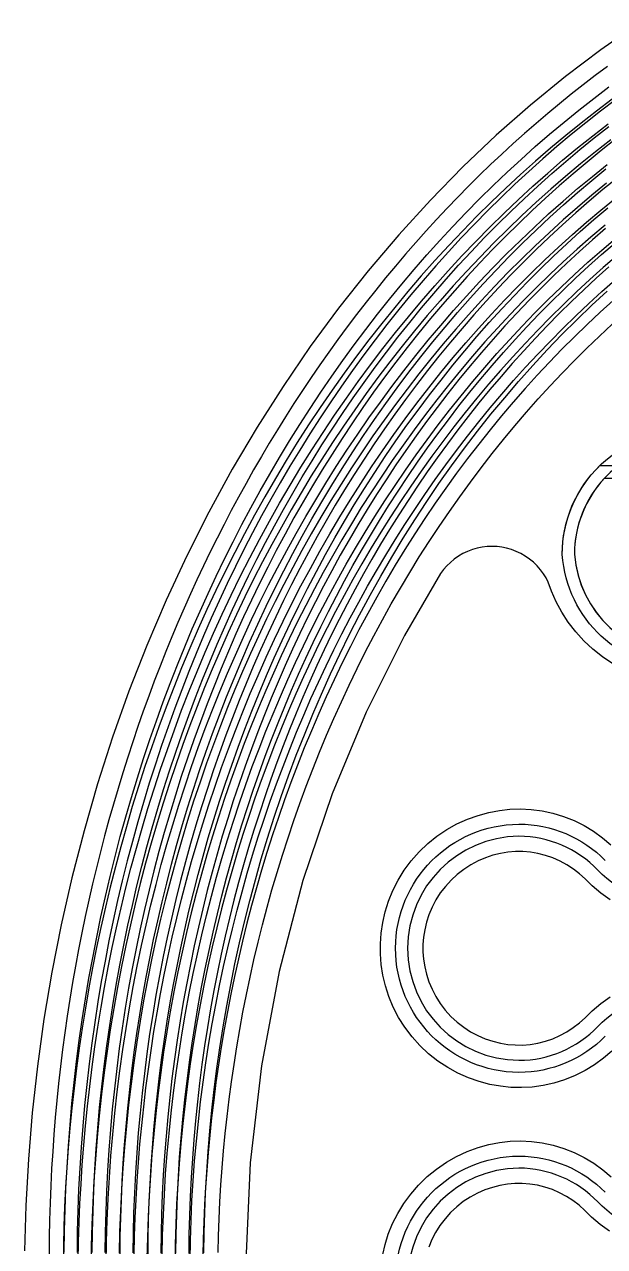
# Model space of a CAD drawing. Header units: millimetres. Extents: x 203.4 to 212.9, y -253.6 to -242.
# Drawn here: x 203.437 to 205.723, y -247.839 to -243.022 of the extents above; entities that cross this region are included whole.
import ezdxf

# ---------------------------------------------------------------- set-up
doc = ezdxf.new("R2010")
doc.units = ezdxf.units.MM
doc.layers.add('Bottom Cu Layer', color=140, linetype='Continuous')
doc.layers.add('PI BoardOutline', color=30, linetype='Continuous')
doc.layers.add('Top Cu Layer', color=50, linetype='Continuous', lineweight=25)

msp = doc.modelspace()

# ---------------------------------------------------------------- linework, layer by layer
at = {"layer": 'Bottom Cu Layer'}
for points in [[(205.7527, -243.3166), (205.6911, -243.363), (205.6301, -243.4105), (205.5697, -243.4594), (205.5098, -243.5095), (205.4506, -243.5608), (205.3919, -243.6133), (205.3339, -243.6671), (205.2766, -243.7219), (205.22, -243.778), (205.1641, -243.8351), (205.1089, -243.8933), (205.0545, -243.9526), (205.0008, -244.013), (204.948, -244.0744), (204.896, -244.1368), (204.8448, -244.2002), (204.7945, -244.2646), (204.7451, -244.3299), (204.6966, -244.3961), (204.6491, -244.4633), (204.6025, -244.5313), (204.5568, -244.6002), (204.5122, -244.6698), (204.4685, -244.7403), (204.4259, -244.8115), (204.3843, -244.8834), (204.3436, -244.956), (204.3041, -245.0292), (204.2655, -245.103), (204.228, -245.1775), (204.1915, -245.2525), (204.1561, -245.328), (204.1218, -245.404), (204.0885, -245.4804), (204.0564, -245.5573), (204.0253, -245.6346), (203.9953, -245.7123), (203.9664, -245.7902), (203.9386, -245.8685), (203.912, -245.9471), (203.8865, -246.0258), (203.8621, -246.1048), (203.8388, -246.1839), (203.8165, -246.2632), (203.7954, -246.3425), (203.7754, -246.422), (203.7564, -246.5015), (203.7385, -246.581), (203.7217, -246.6605), (203.7059, -246.74), (203.6911, -246.8194), (203.6774, -246.8988), (203.6647, -246.978), (203.653, -247.0571), (203.6424, -247.1361), (203.6327, -247.2148), (203.624, -247.2933), (203.6163, -247.3716), (203.6096, -247.4496), (203.6039, -247.5273), (203.5991, -247.6047), (203.5953, -247.6817), (203.5924, -247.7583), (203.5904, -247.8346), (203.5892, -247.9105)], [(203.6494, -247.8947), (203.6507, -247.8197), (203.6529, -247.7443), (203.656, -247.6685), (203.6601, -247.5924), (203.665, -247.5159), (203.6709, -247.4392), (203.6777, -247.3622), (203.6855, -247.2849), (203.6942, -247.2074), (203.7039, -247.1297), (203.7146, -247.0518), (203.7263, -246.9737), (203.739, -246.8956), (203.7528, -246.8173), (203.7675, -246.7389), (203.7833, -246.6605), (203.8001, -246.582), (203.818, -246.5036), (203.837, -246.4251), (203.857, -246.3467), (203.8782, -246.2684), (203.9004, -246.1902), (203.9237, -246.1121), (203.9481, -246.0342), (203.9736, -245.9565), (204.0002, -245.879), (204.0279, -245.8018), (204.0566, -245.7249), (204.0864, -245.6484), (204.1173, -245.5722), (204.1492, -245.4964), (204.1822, -245.4211), (204.2163, -245.3462), (204.2514, -245.2717), (204.2876, -245.1979), (204.3248, -245.1245), (204.363, -245.0518), (204.4023, -244.9797), (204.4426, -244.9082), (204.484, -244.8374), (204.5263, -244.7673), (204.5697, -244.698), (204.614, -244.6295), (204.6593, -244.5617), (204.7056, -244.4948), (204.7527, -244.4288), (204.8008, -244.3636), (204.8497, -244.2993), (204.8995, -244.236), (204.9502, -244.1736), (205.0016, -244.1122), (205.0539, -244.0518), (205.107, -243.9924), (205.1608, -243.934), (205.2154, -243.8768), (205.2707, -243.8206), (205.3268, -243.7656), (205.3835, -243.7117), (205.4409, -243.659), (205.4989, -243.6075), (205.5576, -243.5572), (205.6168, -243.5081), (205.6766, -243.4603), (205.7369, -243.4136)], [(205.7472, -243.4766), (205.6871, -243.5236), (205.6277, -243.5717), (205.569, -243.621), (205.511, -243.6714), (205.4538, -243.7228), (205.3973, -243.7753), (205.3415, -243.8288), (205.2866, -243.8832), (205.2325, -243.9387), (205.1791, -243.9951), (205.1266, -244.0524), (205.075, -244.1106), (205.0242, -244.1696), (204.9743, -244.2295), (204.9253, -244.2902), (204.8773, -244.3516), (204.8301, -244.4139), (204.7839, -244.4768), (204.7387, -244.5405), (204.6944, -244.6048), (204.6511, -244.6698), (204.6088, -244.7353), (204.5675, -244.8015), (204.5271, -244.8682), (204.4878, -244.9354), (204.4494, -245.003), (204.412, -245.0712), (204.3757, -245.1397), (204.3403, -245.2087), (204.306, -245.278), (204.2726, -245.3478), (204.24, -245.4184), (204.2082, -245.49), (204.1772, -245.5623), (204.1469, -245.6355), (204.1176, -245.7095), (204.0891, -245.7843), (204.0614, -245.8599), (204.0346, -245.9362), (204.0088, -246.0132), (203.9838, -246.0909), (203.9598, -246.1692), (203.9368, -246.2482), (203.9147, -246.3279), (203.8936, -246.4081), (203.8736, -246.4889), (203.8545, -246.5703), (203.8365, -246.6521), (203.8196, -246.7345), (203.8038, -246.8174), (203.789, -246.9008), (203.7754, -246.9845), (203.7628, -247.0687), (203.7514, -247.1531), (203.7411, -247.2379), (203.7319, -247.323), (203.7238, -247.4083), (203.7169, -247.4938), (203.7111, -247.5796), (203.7065, -247.6654), (203.7029, -247.7514), (203.7006, -247.8375), (203.6993, -247.9236)], [(203.7594, -247.9053), (203.7608, -247.8204), (203.7633, -247.7355), (203.767, -247.6507), (203.7718, -247.566), (203.7778, -247.4815), (203.785, -247.3972), (203.7932, -247.3131), (203.8026, -247.2292), (203.8131, -247.1457), (203.8247, -247.0625), (203.8374, -246.9796), (203.8511, -246.8971), (203.866, -246.815), (203.8818, -246.7333), (203.8988, -246.6521), (203.9167, -246.5714), (203.9356, -246.4912), (203.9556, -246.4115), (203.9765, -246.3324), (203.9985, -246.2539), (204.0214, -246.1761), (204.0452, -246.0989), (204.07, -246.0224), (204.0957, -245.9466), (204.1223, -245.8715), (204.1498, -245.7972), (204.1782, -245.7236), (204.2074, -245.6508), (204.2374, -245.5788), (204.2682, -245.5077), (204.2997, -245.4373), (204.3321, -245.3678), (204.3652, -245.2992), (204.3993, -245.2308), (204.4345, -245.1629), (204.4706, -245.0954), (204.5077, -245.0283), (204.5458, -244.9616), (204.5849, -244.8954), (204.6249, -244.8298), (204.666, -244.7646), (204.7079, -244.7001), (204.7508, -244.6361), (204.7947, -244.5728), (204.8395, -244.5102), (204.8852, -244.4482), (204.9319, -244.3869), (204.9794, -244.3264), (205.0279, -244.2667), (205.0772, -244.2078), (205.1274, -244.1497), (205.1785, -244.0925), (205.2305, -244.0362), (205.2833, -243.9808), (205.337, -243.9263), (205.3914, -243.8728), (205.4466, -243.8203), (205.5026, -243.7689), (205.5593, -243.7184), (205.6167, -243.669), (205.6748, -243.6207), (205.7335, -243.5734)], [(205.731, -243.6471), (205.6732, -243.6944), (205.6162, -243.7428), (205.5598, -243.7922), (205.5042, -243.8426), (205.4493, -243.8941), (205.3952, -243.9466), (205.3419, -244), (205.2893, -244.0543), (205.2375, -244.1096), (205.1866, -244.1657), (205.1365, -244.2227), (205.0872, -244.2805), (205.0388, -244.3392), (204.9913, -244.3986), (204.9446, -244.4587), (204.8989, -244.5196), (204.8541, -244.5812), (204.8103, -244.6435), (204.7674, -244.7064), (204.7254, -244.7699), (204.6845, -244.8341), (204.6444, -244.8987), (204.6054, -244.9639), (204.5673, -245.0296), (204.5301, -245.0957), (204.494, -245.1623), (204.4588, -245.2293), (204.4246, -245.2966), (204.3914, -245.3643), (204.3591, -245.4326), (204.3275, -245.5018), (204.2967, -245.5718), (204.2667, -245.6426), (204.2374, -245.7142), (204.209, -245.7866), (204.1815, -245.8597), (204.1548, -245.9336), (204.1289, -246.0082), (204.1039, -246.0835), (204.0799, -246.1595), (204.0568, -246.2361), (204.0346, -246.3133), (204.0133, -246.3912), (203.993, -246.4696), (203.9738, -246.5485), (203.9555, -246.628), (203.9382, -246.7081), (203.922, -246.7886), (203.9069, -246.8695), (203.8928, -246.9509), (203.8798, -247.0327), (203.8679, -247.1149), (203.8571, -247.1973), (203.8473, -247.2801), (203.8387, -247.3631), (203.8311, -247.4464), (203.8247, -247.5299), (203.8194, -247.6135), (203.8152, -247.6973), (203.8121, -247.7812), (203.8101, -247.8651)], [(203.8698, -247.8685), (203.8714, -247.797), (203.8739, -247.7252), (203.8772, -247.653), (203.8814, -247.5804), (203.8865, -247.5076), (203.8924, -247.4345), (203.8993, -247.3611), (203.9071, -247.2875), (203.9158, -247.2137), (203.9254, -247.1398), (203.936, -247.0656), (203.9475, -246.9913), (203.96, -246.9169), (203.9734, -246.8424), (203.9879, -246.7679), (204.0033, -246.6933), (204.0197, -246.6187), (204.0372, -246.5441), (204.0556, -246.4695), (204.0751, -246.3949), (204.0957, -246.3205), (204.1172, -246.2461), (204.1398, -246.172), (204.1635, -246.0979), (204.1882, -246.0241), (204.2139, -245.9506), (204.2406, -245.8773), (204.2684, -245.8043), (204.2972, -245.7316), (204.327, -245.6593), (204.3578, -245.5874), (204.3896, -245.5159), (204.4224, -245.4449), (204.4562, -245.3743), (204.491, -245.3042), (204.5268, -245.2347), (204.5636, -245.1658), (204.6014, -245.0974), (204.6401, -245.0297), (204.6798, -244.9627), (204.7205, -244.8963), (204.7621, -244.8307), (204.8047, -244.7659), (204.8481, -244.7018), (204.8925, -244.6385), (204.9377, -244.576), (204.9838, -244.5144), (205.0306, -244.4536), (205.0784, -244.3938), (205.1269, -244.3348), (205.1761, -244.2768), (205.2262, -244.2198), (205.277, -244.1637), (205.3285, -244.1086), (205.3807, -244.0546), (205.4336, -244.0017), (205.4872, -243.9498), (205.5414, -243.899), (205.5962, -243.8493), (205.6516, -243.8008), (205.7076, -243.7535), (205.7642, -243.7072)], [(205.7246, -243.8123), (205.6691, -243.8597), (205.6144, -243.908), (205.5603, -243.9574), (205.507, -244.0078), (205.4544, -244.0591), (205.4025, -244.1114), (205.3514, -244.1645), (205.3012, -244.2185), (205.2517, -244.2734), (205.203, -244.3291), (205.1551, -244.3857), (205.1081, -244.443), (205.062, -244.501), (205.0167, -244.5598), (204.9724, -244.6193), (204.9289, -244.6794), (204.8863, -244.7403), (204.8447, -244.8017), (204.804, -244.8637), (204.7642, -244.9263), (204.7254, -244.9895), (204.6875, -245.0531), (204.6506, -245.1172), (204.6146, -245.1818), (204.5796, -245.2467), (204.5455, -245.3121), (204.5123, -245.3778), (204.4802, -245.4438), (204.4488, -245.5106), (204.4182, -245.5781), (204.3883, -245.6465), (204.3592, -245.7157), (204.3309, -245.7857), (204.3034, -245.8564), (204.2767, -245.9278), (204.2508, -246), (204.2258, -246.0728), (204.2016, -246.1463), (204.1784, -246.2205), (204.156, -246.2953), (204.1346, -246.3707), (204.1141, -246.4467), (204.0945, -246.5232), (204.0759, -246.6003), (204.0583, -246.6779), (204.0417, -246.7559), (204.0261, -246.8345), (204.0115, -246.9135), (203.998, -246.9929), (203.9855, -247.0727), (203.9742, -247.1528), (203.9638, -247.2333), (203.9546, -247.314), (203.9464, -247.395), (203.9392, -247.4762), (203.9332, -247.5576), (203.9282, -247.6391), (203.9243, -247.7208), (203.9215, -247.8025), (203.9198, -247.8844)], [(203.9799, -247.8747), (203.9816, -247.7941), (203.9845, -247.7135), (203.9884, -247.633), (203.9934, -247.5526), (203.9996, -247.4724), (204.0068, -247.3924), (204.0151, -247.3126), (204.0244, -247.2331), (204.0349, -247.1539), (204.0463, -247.075), (204.0588, -246.9964), (204.0723, -246.9182), (204.0868, -246.8404), (204.1023, -246.763), (204.1188, -246.6861), (204.1362, -246.6096), (204.1546, -246.5336), (204.174, -246.4582), (204.1943, -246.3833), (204.2155, -246.309), (204.2376, -246.2353), (204.2606, -246.1622), (204.2845, -246.0898), (204.3093, -246.0181), (204.3349, -245.9471), (204.3614, -245.8768), (204.3886, -245.8072), (204.4167, -245.7384), (204.4455, -245.6704), (204.4751, -245.6031), (204.5054, -245.5366), (204.5364, -245.471), (204.5682, -245.4059), (204.601, -245.3412), (204.6348, -245.2768), (204.6695, -245.2128), (204.7052, -245.1492), (204.7417, -245.0861), (204.7793, -245.0235), (204.8177, -244.9613), (204.857, -244.8997), (204.8973, -244.8386), (204.9384, -244.7781), (204.9804, -244.7182), (205.0234, -244.659), (205.0672, -244.6004), (205.1118, -244.5425), (205.1573, -244.4854), (205.2037, -244.4289), (205.2509, -244.3733), (205.299, -244.3185), (205.3479, -244.2645), (205.3976, -244.2113), (205.4481, -244.1591), (205.4993, -244.1078), (205.5513, -244.0574), (205.6041, -244.0079), (205.6575, -243.9594), (205.7117, -243.9119), (205.7665, -243.8654)], [(205.7718, -243.9339), (205.718, -243.9803), (205.6648, -244.0277), (205.6124, -244.076), (205.5606, -244.1254), (205.5096, -244.1756), (205.4593, -244.2267), (205.4098, -244.2788), (205.3611, -244.3316), (205.3131, -244.3853), (205.2659, -244.4398), (205.2196, -244.4951), (205.174, -244.5511), (205.1294, -244.6079), (205.0855, -244.6653), (205.0425, -244.7235), (205.0004, -244.7823), (204.9593, -244.8417), (204.919, -244.9017), (204.8796, -244.9623), (204.8411, -245.0234), (204.8036, -245.085), (204.767, -245.1471), (204.7313, -245.2097), (204.6965, -245.2727), (204.6626, -245.3361), (204.6297, -245.3998), (204.5977, -245.4639), (204.5666, -245.5284), (204.5363, -245.5936), (204.5067, -245.6597), (204.4778, -245.7265), (204.4497, -245.7941), (204.4223, -245.8625), (204.3957, -245.9315), (204.37, -246.0013), (204.345, -246.0718), (204.3209, -246.143), (204.2976, -246.2147), (204.2752, -246.2872), (204.2537, -246.3602), (204.2331, -246.4338), (204.2133, -246.5079), (204.1946, -246.5826), (204.1767, -246.6578), (204.1599, -246.7335), (204.144, -246.8097), (204.1291, -246.8863), (204.1152, -246.9634), (204.1023, -247.0409), (204.0905, -247.1187), (204.0797, -247.1968), (204.0699, -247.2752), (204.0612, -247.3539), (204.0535, -247.4329), (204.0469, -247.512), (204.0413, -247.5913), (204.0368, -247.6708), (204.0333, -247.7504), (204.0309, -247.83), (204.0295, -247.9098)], [(204.0896, -247.8931), (204.0911, -247.8146), (204.0937, -247.7361), (204.0973, -247.6577), (204.102, -247.5795), (204.1077, -247.5013), (204.1145, -247.4234), (204.1224, -247.3457), (204.1313, -247.2682), (204.1412, -247.191), (204.1522, -247.1141), (204.1641, -247.0376), (204.1771, -246.9614), (204.191, -246.8856), (204.2059, -246.8101), (204.2218, -246.7351), (204.2386, -246.6606), (204.2563, -246.5865), (204.2749, -246.513), (204.2945, -246.44), (204.315, -246.3675), (204.3363, -246.2956), (204.3586, -246.2243), (204.3817, -246.1537), (204.4056, -246.0837), (204.4304, -246.0145), (204.456, -245.9459), (204.4824, -245.878), (204.5095, -245.8109), (204.5374, -245.7444), (204.5661, -245.6788), (204.5954, -245.6139), (204.6255, -245.5498), (204.6563, -245.4864), (204.6881, -245.4233), (204.7207, -245.3606), (204.7543, -245.2982), (204.7889, -245.2362), (204.8243, -245.1747), (204.8606, -245.1136), (204.8979, -245.053), (204.936, -244.9929), (204.975, -244.9333), (205.0149, -244.8743), (205.0556, -244.8159), (205.0972, -244.758), (205.1397, -244.7009), (205.183, -244.6444), (205.2272, -244.5886), (205.2721, -244.5335), (205.3179, -244.4792), (205.3646, -244.4256), (205.412, -244.3729), (205.4602, -244.321), (205.5092, -244.27), (205.559, -244.2198), (205.6095, -244.1705), (205.6607, -244.1222), (205.7126, -244.0748), (205.7651, -244.0284)], [(205.7568, -244.1098), (205.7055, -244.1564), (205.6547, -244.204), (205.6045, -244.2526), (205.555, -244.3023), (205.5061, -244.3529), (205.4578, -244.4044), (205.4102, -244.4569), (205.3633, -244.5104), (205.3171, -244.5647), (205.2717, -244.6199), (205.227, -244.676), (205.183, -244.7329), (205.1399, -244.7906), (205.0975, -244.8491), (205.056, -244.9084), (205.0153, -244.9685), (204.9754, -245.0293), (204.9365, -245.0908), (204.8984, -245.1529), (204.8613, -245.2158), (204.825, -245.2792), (204.7896, -245.3432), (204.7552, -245.4078), (204.7216, -245.473), (204.689, -245.5386), (204.6573, -245.6047), (204.6266, -245.6713), (204.5968, -245.7382), (204.5679, -245.8056), (204.5399, -245.8733), (204.513, -245.9414), (204.4869, -246.0098), (204.4619, -246.0785), (204.4378, -246.1474), (204.4147, -246.2165), (204.3925, -246.2859), (204.3714, -246.3554), (204.3512, -246.425), (204.332, -246.4947), (204.3138, -246.5645), (204.2965, -246.6344), (204.2802, -246.7043), (204.2648, -246.7742), (204.2504, -246.8441), (204.2369, -246.9139), (204.2243, -246.9837), (204.2126, -247.0534), (204.2018, -247.123), (204.1919, -247.1924), (204.1829, -247.2618), (204.1747, -247.3309), (204.1674, -247.3999), (204.161, -247.4686), (204.1554, -247.5371), (204.1506, -247.6054), (204.1467, -247.6733), (204.1436, -247.741), (204.1413, -247.8083), (204.1398, -247.8753)], [(204.2, -247.8621), (204.2017, -247.796), (204.2041, -247.7296), (204.2073, -247.6629), (204.2114, -247.5959), (204.2162, -247.5287), (204.2219, -247.4612), (204.2284, -247.3934), (204.2358, -247.3255), (204.244, -247.2573), (204.2531, -247.189), (204.2631, -247.1205), (204.2739, -247.052), (204.2856, -246.9833), (204.2982, -246.9145), (204.3117, -246.8457), (204.3262, -246.7769), (204.3415, -246.708), (204.3578, -246.6392), (204.375, -246.5704), (204.3932, -246.5016), (204.4124, -246.4329), (204.4325, -246.3644), (204.4535, -246.2959), (204.4756, -246.2277), (204.4986, -246.1596), (204.5225, -246.0918), (204.5474, -246.0242), (204.5732, -245.9569), (204.6, -245.8899), (204.6277, -245.8233), (204.6563, -245.757), (204.6859, -245.6911), (204.7164, -245.6256), (204.7478, -245.5606), (204.7801, -245.4961), (204.8133, -245.432), (204.8474, -245.3685), (204.8825, -245.3056), (204.9184, -245.2432), (204.9552, -245.1815), (204.993, -245.1204), (205.0316, -245.06), (205.071, -245.0003), (205.1113, -244.9413), (205.1524, -244.8831), (205.1943, -244.8256), (205.2369, -244.7689), (205.2804, -244.713), (205.3246, -244.658), (205.3695, -244.6038), (205.4152, -244.5504), (205.4615, -244.498), (205.5085, -244.4465), (205.5562, -244.3959), (205.6045, -244.3462), (205.6534, -244.2975), (205.703, -244.2499), (205.7531, -244.2032)]]:
    msp.add_lwpolyline(points, dxfattribs=at)
for points in [[(206.0413, -245.5652, -0.391194), (205.5562, -245.1108, -0.202912), (205.7039, -244.7608), (206.3866, -244.7608)], [(206.4366, -244.8108), (205.7219, -244.8108, 0.18906), (205.604, -245.1091, 0.389835), (206.0413, -245.5175, -0.203686)], [(205.7257, -247.0094, -0.20055), (205.3856, -247.1524, -0.41188), (204.8992, -246.6631, -0.41188), (205.3856, -246.1738, -0.20055), (205.7257, -246.3168, 0.20238)], [(206.0413, -246.5007, -0.19891), (205.696, -246.3549, 0.204281), (205.3856, -246.2216, 0.411628), (204.947, -246.6631, 0.411628), (205.3856, -247.1046, 0.204281), (205.696, -246.9714, -0.19891), (206.0413, -246.8256, -0.203686)], [(204.8992, -247.9712, -0.41188), (205.3856, -247.4819, -0.20055), (205.7257, -247.6249, 0.20238)], [(206.0413, -247.8088, -0.19891), (205.696, -247.663, 0.204281), (205.3856, -247.5297, 0.411628), (204.947, -247.9712, 0.411628)]]:
    msp.add_lwpolyline(points, format="xyb", dxfattribs=at)
at = {"layer": 'PI BoardOutline'}
for points in [[(205.8507, -243.0218), (205.7084, -243.1213), (205.5683, -243.2273), (205.4308, -243.3397), (205.2961, -243.4584), (205.1645, -243.5832), (205.0364, -243.714), (204.9119, -243.8504), (204.7914, -243.9924), (204.6751, -244.1396), (204.5632, -244.2917), (204.4559, -244.4485), (204.3535, -244.6097), (204.2561, -244.775), (204.1639, -244.9439), (204.077, -245.1162), (203.9955, -245.2914), (203.9195, -245.4693), (203.8491, -245.6494), (203.7844, -245.8314), (203.7253, -246.0149), (203.6719, -246.1995), (203.6241, -246.385), (203.582, -246.5708), (203.5454, -246.7567), (203.5142, -246.9424), (203.4885, -247.1275), (203.4681, -247.3117), (203.4528, -247.4947), (203.4426, -247.6762), (203.4372, -247.8561)], [(205.7556, -245.5416), (205.7151, -245.5147), (205.6769, -245.4845), (205.6414, -245.4514), (205.6091, -245.4157), (205.58, -245.3778), (205.5545, -245.3382), (205.5326, -245.2973), (205.5144, -245.2557), (205.5012, -245.2204), (205.4924, -245.2034), (205.4821, -245.1868), (205.4704, -245.1709), (205.4572, -245.1558), (205.4428, -245.1417), (205.4272, -245.1288), (205.4105, -245.1172), (205.393, -245.1071), (205.3748, -245.0985), (205.3561, -245.0915), (205.3371, -245.0861), (205.3181, -245.0822), (205.2992, -245.08), (205.2801, -245.0791), (205.2607, -245.0798), (205.2411, -245.0821), (205.2215, -245.0861), (205.2021, -245.0916), (205.1832, -245.0988), (205.1649, -245.1075), (205.1474, -245.1177), (205.1309, -245.1293), (205.1155, -245.142), (205.1013, -245.1558), (205.0885, -245.1705), (205.0771, -245.1858), (204.9346, -245.4299), (204.7836, -245.732), (204.6493, -246.0548), (204.5343, -246.3965), (204.4409, -246.7547), (204.3713, -247.1264), (204.327, -247.5082), (204.3094, -247.8962)], [(205.7512, -247.0683), (205.7185, -247.0963), (205.6833, -247.1219), (205.6459, -247.1448), (205.6065, -247.1646), (205.5656, -247.1811), (205.5236, -247.1942), (205.4809, -247.2038), (205.4379, -247.2098), (205.3951, -247.2123), (205.3541, -247.2113), (205.3128, -247.2071), (205.2708, -247.1996), (205.2286, -247.1885), (205.1866, -247.1738), (205.1452, -247.1554), (205.1049, -247.1333), (205.0662, -247.1077), (205.0296, -247.0787), (204.9955, -247.0466), (204.9642, -247.0117), (204.9362, -246.9744), (204.9115, -246.9352), (204.8905, -246.8945), (204.8732, -246.8529), (204.8595, -246.8107), (204.8495, -246.7684), (204.8429, -246.7265), (204.8397, -246.6853), (204.8395, -246.645), (204.8425, -246.6039), (204.8487, -246.562), (204.8584, -246.5198), (204.8717, -246.4776), (204.8886, -246.4358), (204.9093, -246.395), (204.9336, -246.3557), (204.9613, -246.3182), (204.9922, -246.283), (205.0261, -246.2506), (205.0625, -246.2213), (205.101, -246.1953), (205.1411, -246.1729), (205.1824, -246.1541), (205.2244, -246.1391), (205.2666, -246.1276), (205.3086, -246.1197), (205.3501, -246.1152), (205.3909, -246.1139), (205.4336, -246.1161), (205.4766, -246.1218), (205.5193, -246.131), (205.5615, -246.1437), (205.6025, -246.1599), (205.642, -246.1794), (205.6797, -246.2019), (205.7152, -246.2273), (205.7481, -246.2551)], [(205.7454, -246.4721), (205.7086, -246.446), (205.6743, -246.4172), (205.6461, -246.3897), (205.624, -246.3694), (205.6001, -246.3507), (205.5745, -246.334), (205.5474, -246.3193), (205.5192, -246.307), (205.4901, -246.297), (205.4604, -246.2895), (205.4304, -246.2845), (205.4005, -246.282), (205.3714, -246.282), (205.3424, -246.2845), (205.3129, -246.2893), (205.2831, -246.2966), (205.2535, -246.3065), (205.2242, -246.319), (205.1957, -246.3342), (205.1682, -246.3519), (205.1422, -246.372), (205.118, -246.3945), (205.0957, -246.4189), (205.0757, -246.445), (205.0582, -246.4726), (205.0433, -246.5012), (205.0309, -246.5306), (205.0212, -246.5603), (205.0142, -246.5901), (205.0095, -246.6196), (205.0073, -246.6487), (205.0073, -246.6772), (205.0095, -246.7062), (205.0141, -246.7357), (205.0211, -246.7655), (205.0308, -246.7952), (205.043, -246.8246), (205.058, -246.8532), (205.0755, -246.8808), (205.0954, -246.907), (205.1176, -246.9315), (205.1418, -246.9539), (205.1678, -246.9741), (205.1952, -246.9918), (205.2237, -247.007), (205.253, -247.0196), (205.2827, -247.0295), (205.3124, -247.0369), (205.3419, -247.0417), (205.3709, -247.0442), (205.4, -247.0443), (205.4299, -247.0419), (205.4599, -247.0369), (205.4896, -247.0294), (205.5188, -247.0195), (205.547, -247.0071), (205.5741, -246.9925), (205.5997, -246.9758), (205.6237, -246.9572), (205.6458, -246.9369), (205.6738, -246.9095), (205.708, -246.8807), (205.7448, -246.8546)], [(204.8486, -247.8706), (204.858, -247.8301), (204.8709, -247.7892), (204.8874, -247.7484), (204.9077, -247.7082), (204.9317, -247.6691), (204.9593, -247.6315), (204.9901, -247.5961), (205.0241, -247.5631), (205.0607, -247.5331), (205.0995, -247.5064), (205.14, -247.4832), (205.1817, -247.4638), (205.2242, -247.4481), (205.2668, -247.4362), (205.3091, -247.428), (205.3507, -247.4233), (205.3916, -247.422), (205.4344, -247.4243), (205.4774, -247.43), (205.5201, -247.4393), (205.5622, -247.4521), (205.6032, -247.4683), (205.6427, -247.4879), (205.6804, -247.5105), (205.7158, -247.5359), (205.7487, -247.5637)], [(205.7427, -247.7785), (205.7061, -247.7521), (205.672, -247.7232), (205.6446, -247.6963), (205.6224, -247.6761), (205.5984, -247.6576), (205.5726, -247.641), (205.5455, -247.6265), (205.5172, -247.6143), (205.488, -247.6045), (205.4583, -247.5971), (205.4283, -247.5923), (205.3984, -247.59), (205.3694, -247.5902), (205.3403, -247.5928), (205.3108, -247.5978), (205.281, -247.6053), (205.2514, -247.6154), (205.2222, -247.6281), (205.1937, -247.6434), (205.1663, -247.6613), (205.1405, -247.6817), (205.1163, -247.7042), (205.0942, -247.7288), (205.0744, -247.755), (205.0571, -247.7827), (205.0423, -247.8114), (205.0302, -247.8408)]]:
    msp.add_lwpolyline(points, dxfattribs=at)
at = {"layer": 'Top Cu Layer'}
for points in [[(205.7341, -243.1872), (205.6862, -243.2228), (205.6387, -243.2592), (205.5916, -243.2963), (205.545, -243.3341), (205.4987, -243.3725), (205.4529, -243.4116), (205.4075, -243.4513), (205.3625, -243.4916), (205.318, -243.5326), (205.2739, -243.5742), (205.2303, -243.6164), (205.1872, -243.6592), (205.1445, -243.7025), (205.1023, -243.7465), (205.0606, -243.7909), (205.0195, -243.8359), (204.9788, -243.8815), (204.9386, -243.9275), (204.8989, -243.9741), (204.8598, -244.0211), (204.8212, -244.0687), (204.7831, -244.1167), (204.7456, -244.1651), (204.7087, -244.2141), (204.6723, -244.2634), (204.6365, -244.3132), (204.6012, -244.3633), (204.5666, -244.4139), (204.5325, -244.4648), (204.499, -244.5162), (204.4661, -244.5678), (204.4337, -244.6198), (204.402, -244.6721), (204.3708, -244.7248), (204.3402, -244.7777), (204.3102, -244.8309), (204.2809, -244.8844), (204.2521, -244.9381), (204.2239, -244.9921), (204.1963, -245.0463), (204.1693, -245.1007), (204.1429, -245.1553), (204.1169, -245.2104), (204.0915, -245.266), (204.0665, -245.3222), (204.042, -245.3788), (204.0179, -245.436), (203.9944, -245.4936), (203.9713, -245.5517), (203.9488, -245.6103), (203.9267, -245.6693), (203.9052, -245.7288), (203.8842, -245.7887), (203.8638, -245.8491), (203.8439, -245.9098), (203.8245, -245.971), (203.8058, -246.0326), (203.7875, -246.0945), (203.7699, -246.1568), (203.7528, -246.2195), (203.7364, -246.2825), (203.7205, -246.3459), (203.7052, -246.4096), (203.6906, -246.4737), (203.6766, -246.538), (203.6632, -246.6027), (203.6504, -246.6676), (203.6383, -246.7329), (203.6268, -246.7983), (203.616, -246.8641), (203.6059, -246.93), (203.5964, -246.9962), (203.5875, -247.0626), (203.5793, -247.1291), (203.5718, -247.1958), (203.565, -247.2627), (203.5588, -247.3297), (203.5533, -247.3969), (203.5485, -247.4641), (203.5444, -247.5315), (203.541, -247.5989), (203.5382, -247.6664), (203.5361, -247.734), (203.5348, -247.8016), (203.5342, -247.8692)], [(203.5943, -247.861), (203.5953, -247.7771), (203.5974, -247.6931), (203.6006, -247.6093), (203.6049, -247.5255), (203.6102, -247.4419), (203.6167, -247.3584), (203.6242, -247.2752), (203.6328, -247.1922), (203.6424, -247.1094), (203.6531, -247.0269), (203.6648, -246.9447), (203.6776, -246.8628), (203.6913, -246.7813), (203.7061, -246.7002), (203.7218, -246.6195), (203.7385, -246.5392), (203.7562, -246.4594), (203.7748, -246.3801), (203.7944, -246.3012), (203.8149, -246.2229), (203.8363, -246.1452), (203.8587, -246.0681), (203.882, -245.9915), (203.9061, -245.9156), (203.9311, -245.8404), (203.957, -245.7659), (203.9838, -245.692), (204.0113, -245.6189), (204.0396, -245.5464), (204.0688, -245.4747), (204.0986, -245.4038), (204.1293, -245.3337), (204.1606, -245.2643), (204.1927, -245.1957), (204.2255, -245.1279), (204.2593, -245.0604), (204.294, -244.9932), (204.3297, -244.9264), (204.3663, -244.8601), (204.4038, -244.7941), (204.4423, -244.7286), (204.4816, -244.6636), (204.5219, -244.599), (204.5631, -244.535), (204.6052, -244.4716), (204.6481, -244.4087), (204.692, -244.3465), (204.7367, -244.2849), (204.7823, -244.2239), (204.8287, -244.1637), (204.876, -244.1041), (204.9242, -244.0453), (204.9732, -243.9872), (205.023, -243.93), (205.0737, -243.8736), (205.1251, -243.818), (205.1774, -243.7633), (205.2304, -243.7095), (205.2842, -243.6566), (205.3387, -243.6046), (205.3939, -243.5536), (205.4498, -243.5035), (205.5064, -243.4544), (205.5636, -243.4064), (205.6215, -243.3593), (205.68, -243.3133), (205.7391, -243.2683)], [(205.7654, -243.3191), (205.7069, -243.3635), (205.649, -243.409), (205.5918, -243.4556), (205.5352, -243.5031), (205.4793, -243.5517), (205.4241, -243.6013), (205.3695, -243.6518), (205.3157, -243.7033), (205.2626, -243.7556), (205.2102, -243.8089), (205.1585, -243.863), (205.1076, -243.918), (205.0575, -243.9738), (205.0082, -244.0304), (204.9597, -244.0878), (204.912, -244.1459), (204.8651, -244.2048), (204.8191, -244.2644), (204.7739, -244.3246), (204.7297, -244.3855), (204.6863, -244.4471), (204.6438, -244.5093), (204.6022, -244.572), (204.5615, -244.6353), (204.5217, -244.6991), (204.4828, -244.7634), (204.4448, -244.8282), (204.4077, -244.8935), (204.3715, -244.9591), (204.3363, -245.0252), (204.302, -245.0916), (204.2686, -245.1584), (204.2361, -245.2255), (204.2044, -245.2933), (204.1734, -245.3619), (204.1431, -245.4313), (204.1136, -245.5015), (204.0848, -245.5725), (204.0568, -245.6442), (204.0296, -245.7165), (204.0032, -245.7896), (203.9776, -245.8634), (203.9529, -245.9378), (203.929, -246.0128), (203.9059, -246.0885), (203.8838, -246.1647), (203.8625, -246.2415), (203.8421, -246.3189), (203.8227, -246.3968), (203.8042, -246.4752), (203.7867, -246.5541), (203.7701, -246.6334), (203.7546, -246.7132), (203.74, -246.7935), (203.7265, -246.8741), (203.7139, -246.9551), (203.7024, -247.0364), (203.6919, -247.1181), (203.6825, -247.2), (203.6741, -247.2821), (203.6667, -247.3645), (203.6603, -247.447), (203.655, -247.5297), (203.6508, -247.6126), (203.6476, -247.6955), (203.6454, -247.7785), (203.6443, -247.8616)], [(203.7043, -247.862), (203.7053, -247.7801), (203.7073, -247.6982), (203.7104, -247.6164), (203.7146, -247.5346), (203.7198, -247.453), (203.7261, -247.3716), (203.7335, -247.2904), (203.7419, -247.2093), (203.7513, -247.1286), (203.7617, -247.0481), (203.7731, -246.9679), (203.7856, -246.888), (203.799, -246.8085), (203.8134, -246.7293), (203.8287, -246.6505), (203.845, -246.5722), (203.8623, -246.4943), (203.8804, -246.4169), (203.8996, -246.34), (203.9196, -246.2636), (203.9405, -246.1877), (203.9623, -246.1124), (203.985, -246.0378), (204.0086, -245.9637), (204.033, -245.8903), (204.0583, -245.8175), (204.0843, -245.7455), (204.1112, -245.6741), (204.1389, -245.6034), (204.1673, -245.5334), (204.1964, -245.4642), (204.2263, -245.3958), (204.2569, -245.3281), (204.2882, -245.2612), (204.3203, -245.195), (204.3532, -245.1291), (204.3871, -245.0636), (204.4219, -244.9984), (204.4576, -244.9336), (204.4943, -244.8693), (204.5318, -244.8053), (204.5702, -244.7419), (204.6095, -244.6789), (204.6497, -244.6165), (204.6907, -244.5546), (204.7326, -244.4932), (204.7754, -244.4325), (204.8191, -244.3723), (204.8636, -244.3129), (204.9089, -244.2541), (204.955, -244.1959), (205.002, -244.1386), (205.0498, -244.0819), (205.0985, -244.0261), (205.1479, -243.971), (205.1981, -243.9167), (205.2491, -243.8634), (205.3008, -243.8109), (205.3533, -243.7592), (205.4065, -243.7085), (205.4604, -243.6587), (205.5149, -243.6099), (205.5701, -243.562), (205.626, -243.5151), (205.6825, -243.4692), (205.7395, -243.4243)], [(205.7665, -243.4745), (205.71, -243.5189), (205.6542, -243.5643), (205.599, -243.6107), (205.5444, -243.6581), (205.4906, -243.7064), (205.4373, -243.7557), (205.3848, -243.8059), (205.333, -243.857), (205.2819, -243.909), (205.2315, -243.9618), (205.1819, -244.0154), (205.133, -244.0699), (205.0849, -244.1251), (205.0375, -244.1811), (204.991, -244.2378), (204.9453, -244.2952), (204.9004, -244.3533), (204.8563, -244.4121), (204.8131, -244.4715), (204.7708, -244.5316), (204.7293, -244.5922), (204.6887, -244.6534), (204.649, -244.7152), (204.6102, -244.7774), (204.5723, -244.8402), (204.5352, -244.9034), (204.499, -244.967), (204.4638, -245.0311), (204.4294, -245.0955), (204.3959, -245.1603), (204.3633, -245.2255), (204.3317, -245.2909), (204.3007, -245.3571), (204.2705, -245.424), (204.2409, -245.4918), (204.2121, -245.5602), (204.1841, -245.6295), (204.1567, -245.6994), (204.1302, -245.77), (204.1044, -245.8413), (204.0795, -245.9132), (204.0553, -245.9858), (204.032, -246.059), (204.0095, -246.1328), (203.9879, -246.2072), (203.9672, -246.2821), (203.9473, -246.3576), (203.9283, -246.4336), (203.9103, -246.5101), (203.8932, -246.587), (203.8771, -246.6645), (203.8619, -246.7423), (203.8477, -246.8206), (203.8344, -246.8993), (203.8222, -246.9783), (203.811, -247.0576), (203.8008, -247.1372), (203.7915, -247.2171), (203.7833, -247.2973), (203.7761, -247.3776), (203.7699, -247.4582), (203.7648, -247.5388), (203.7606, -247.6197), (203.7575, -247.7006), (203.7554, -247.7815), (203.7543, -247.8626)], [(203.8141, -247.8678), (203.8149, -247.7971), (203.8165, -247.726), (203.819, -247.6545), (203.8223, -247.5827), (203.8265, -247.5106), (203.8315, -247.4382), (203.8374, -247.3655), (203.8442, -247.2926), (203.8519, -247.2194), (203.8604, -247.146), (203.8699, -247.0725), (203.8803, -246.9988), (203.8916, -246.9249), (203.9039, -246.851), (203.9171, -246.7769), (203.9312, -246.7028), (203.9463, -246.6286), (203.9624, -246.5544), (203.9795, -246.4802), (203.9976, -246.4061), (204.0167, -246.3319), (204.0368, -246.2578), (204.0579, -246.1839), (204.08, -246.11), (204.1031, -246.0364), (204.1273, -245.9629), (204.1524, -245.8896), (204.1786, -245.8166), (204.2058, -245.7439), (204.2339, -245.6715), (204.2631, -245.5994), (204.2932, -245.5277), (204.3243, -245.4564), (204.3564, -245.3855), (204.3895, -245.3151), (204.4235, -245.2451), (204.4586, -245.1757), (204.4946, -245.1068), (204.5315, -245.0385), (204.5694, -244.9707), (204.6083, -244.9036), (204.6481, -244.8372), (204.6888, -244.7714), (204.7305, -244.7064), (204.773, -244.6421), (204.8165, -244.5785), (204.8608, -244.5158), (204.9059, -244.4538), (204.9519, -244.3927), (204.9986, -244.3325), (205.0462, -244.2731), (205.0946, -244.2146), (205.1436, -244.157), (205.1935, -244.1004), (205.2441, -244.0447), (205.2953, -243.9901), (205.3473, -243.9364), (205.3999, -243.8838), (205.4532, -243.8322), (205.5071, -243.7817), (205.5616, -243.7323), (205.6167, -243.684), (205.6724, -243.6368), (205.7285, -243.5908)], [(205.771, -243.6287), (205.7166, -243.673), (205.6628, -243.7182), (205.6096, -243.7644), (205.557, -243.8116), (205.5052, -243.8596), (205.4539, -243.9086), (205.4034, -243.9584), (205.3536, -244.0091), (205.3045, -244.0605), (205.2561, -244.1128), (205.2084, -244.1659), (205.1615, -244.2198), (205.1154, -244.2743), (205.07, -244.3296), (205.0255, -244.3856), (204.9817, -244.4423), (204.9387, -244.4996), (204.8966, -244.5575), (204.8553, -244.6161), (204.8149, -244.6752), (204.7753, -244.7349), (204.7366, -244.7951), (204.6987, -244.8558), (204.6617, -244.9169), (204.6256, -244.9786), (204.5904, -245.0406), (204.556, -245.1031), (204.5225, -245.1659), (204.4898, -245.2291), (204.4581, -245.2926), (204.4272, -245.3564), (204.397, -245.4209), (204.3675, -245.4862), (204.3387, -245.5522), (204.3107, -245.619), (204.2833, -245.6864), (204.2567, -245.7546), (204.2308, -245.8235), (204.2057, -245.893), (204.1813, -245.9631), (204.1578, -246.0339), (204.135, -246.1052), (204.1131, -246.1772), (204.092, -246.2497), (204.0718, -246.3228), (204.0525, -246.3963), (204.034, -246.4704), (204.0164, -246.545), (203.9997, -246.62), (203.984, -246.6955), (203.9692, -246.7714), (203.9553, -246.8477), (203.9424, -246.9244), (203.9305, -247.0015), (203.9196, -247.0788), (203.9096, -247.1564), (203.9006, -247.2343), (203.8926, -247.3125), (203.8856, -247.3908), (203.8795, -247.4693), (203.8745, -247.548), (203.8705, -247.6268), (203.8674, -247.7056), (203.8654, -247.7846), (203.8643, -247.8636)], [(203.9241, -247.8687), (203.9249, -247.7998), (203.9265, -247.7305), (203.9289, -247.6609), (203.9321, -247.5909), (203.9362, -247.5206), (203.9411, -247.45), (203.9468, -247.3792), (203.9534, -247.3081), (203.9609, -247.2368), (203.9692, -247.1653), (203.9785, -247.0936), (203.9886, -247.0218), (203.9996, -246.9498), (204.0116, -246.8777), (204.0245, -246.8055), (204.0383, -246.7333), (204.053, -246.661), (204.0687, -246.5887), (204.0853, -246.5164), (204.1029, -246.4441), (204.1215, -246.3718), (204.1411, -246.2996), (204.1617, -246.2276), (204.1832, -246.1556), (204.2058, -246.0838), (204.2293, -246.0122), (204.2538, -245.9408), (204.2793, -245.8697), (204.3058, -245.7988), (204.3333, -245.7282), (204.3617, -245.658), (204.391, -245.5881), (204.4214, -245.5186), (204.4527, -245.4495), (204.4849, -245.3808), (204.5181, -245.3127), (204.5522, -245.245), (204.5873, -245.1778), (204.6233, -245.1112), (204.6602, -245.0452), (204.6981, -244.9798), (204.7369, -244.9151), (204.7766, -244.851), (204.8172, -244.7876), (204.8587, -244.7249), (204.901, -244.663), (204.9442, -244.6018), (204.9882, -244.5415), (205.033, -244.4819), (205.0785, -244.4232), (205.1249, -244.3653), (205.172, -244.3083), (205.2199, -244.2522), (205.2685, -244.197), (205.3177, -244.1428), (205.3677, -244.0895), (205.4183, -244.0372), (205.4696, -243.9859), (205.5215, -243.9356), (205.5741, -243.8864), (205.6272, -243.8382), (205.6809, -243.7912), (205.7351, -243.7452)], [(205.7265, -243.8258), (205.6747, -243.8708), (205.6235, -243.9167), (205.573, -243.9635), (205.5231, -244.0112), (205.4739, -244.0598), (205.4253, -244.1091), (205.3775, -244.1593), (205.3303, -244.2103), (205.2839, -244.262), (205.2382, -244.3144), (205.1932, -244.3676), (205.149, -244.4215), (205.1056, -244.476), (205.063, -244.5312), (205.0211, -244.5871), (204.9801, -244.6435), (204.9398, -244.7005), (204.9004, -244.7581), (204.8619, -244.8163), (204.8242, -244.8749), (204.7873, -244.9341), (204.7512, -244.9937), (204.716, -245.0537), (204.6817, -245.1142), (204.6482, -245.175), (204.6155, -245.2362), (204.5837, -245.2978), (204.5528, -245.3596), (204.5227, -245.4218), (204.4933, -245.4847), (204.4646, -245.5483), (204.4365, -245.6126), (204.4092, -245.6777), (204.3825, -245.7434), (204.3566, -245.8098), (204.3313, -245.8769), (204.3069, -245.9446), (204.2832, -246.013), (204.2602, -246.0819), (204.2381, -246.1515), (204.2167, -246.2216), (204.1962, -246.2922), (204.1765, -246.3634), (204.1576, -246.4351), (204.1396, -246.5072), (204.1225, -246.5799), (204.1062, -246.653), (204.0909, -246.7265), (204.0765, -246.8005), (204.063, -246.8749), (204.0504, -246.9496), (204.0388, -247.0246), (204.0281, -247.1), (204.0184, -247.1756), (204.0097, -247.2515), (204.0019, -247.3276), (203.995, -247.404), (203.9892, -247.4805), (203.9842, -247.5571), (203.9803, -247.6339), (203.9773, -247.7107), (203.9753, -247.7876), (203.9743, -247.8646)], [(204.0343, -247.8651), (204.0352, -247.7892), (204.0371, -247.7134), (204.04, -247.6377), (204.0438, -247.562), (204.0487, -247.4865), (204.0545, -247.4111), (204.0613, -247.3359), (204.069, -247.2609), (204.0777, -247.1861), (204.0874, -247.1116), (204.098, -247.0374), (204.1095, -246.9634), (204.1219, -246.8898), (204.1352, -246.8166), (204.1494, -246.7437), (204.1646, -246.6712), (204.1805, -246.5991), (204.1974, -246.5274), (204.2151, -246.4562), (204.2336, -246.3855), (204.253, -246.3153), (204.2732, -246.2456), (204.2942, -246.1764), (204.316, -246.1079), (204.3385, -246.0399), (204.3619, -245.9725), (204.3861, -245.9058), (204.4109, -245.8397), (204.4365, -245.7743), (204.4628, -245.7096), (204.4898, -245.6455), (204.5175, -245.5821), (204.5458, -245.5195), (204.5748, -245.4575), (204.6045, -245.3962), (204.635, -245.3353), (204.6663, -245.2746), (204.6986, -245.2143), (204.7316, -245.1543), (204.7655, -245.0947), (204.8003, -245.0356), (204.8358, -244.9768), (204.8722, -244.9185), (204.9094, -244.8607), (204.9474, -244.8034), (204.9862, -244.7467), (205.0258, -244.6904), (205.0662, -244.6348), (205.1074, -244.5797), (205.1493, -244.5253), (205.1921, -244.4715), (205.2356, -244.4184), (205.2798, -244.3659), (205.3248, -244.3142), (205.3706, -244.2632), (205.417, -244.213), (205.4642, -244.1636), (205.5121, -244.115), (205.5607, -244.0672), (205.6099, -244.0203), (205.6598, -243.9742), (205.7103, -243.929), (205.7614, -243.8846)], [(205.7398, -243.9772), (205.69, -244.0219), (205.6408, -244.0675), (205.5922, -244.1139), (205.5443, -244.1611), (205.497, -244.2092), (205.4504, -244.2581), (205.4045, -244.3077), (205.3593, -244.358), (205.3149, -244.4091), (205.2711, -244.4609), (205.2281, -244.5133), (205.1858, -244.5664), (205.1443, -244.6202), (205.1035, -244.6745), (205.0635, -244.7295), (205.0244, -244.785), (204.986, -244.8411), (204.9485, -244.8977), (204.9117, -244.9548), (204.8758, -245.0124), (204.8407, -245.0704), (204.8065, -245.1289), (204.773, -245.1877), (204.7404, -245.247), (204.7086, -245.3066), (204.6776, -245.3665), (204.6475, -245.4267), (204.6182, -245.4873), (204.5896, -245.5485), (204.5617, -245.6104), (204.5343, -245.673), (204.5077, -245.7364), (204.4817, -245.8004), (204.4565, -245.865), (204.4319, -245.9304), (204.4081, -245.9963), (204.385, -246.0628), (204.3627, -246.13), (204.3411, -246.1977), (204.3203, -246.2659), (204.3003, -246.3347), (204.2811, -246.404), (204.2628, -246.4738), (204.2453, -246.5441), (204.2286, -246.6148), (204.2128, -246.686), (204.1978, -246.7576), (204.1838, -246.8296), (204.1706, -246.902), (204.1584, -246.9747), (204.1471, -247.0478), (204.1367, -247.1212), (204.1272, -247.1948), (204.1187, -247.2687), (204.1111, -247.3428), (204.1045, -247.4171), (204.0988, -247.4916), (204.094, -247.5662), (204.0901, -247.641), (204.0873, -247.7158), (204.0853, -247.7907), (204.0843, -247.8656)], [(204.1441, -247.8637), (204.1452, -247.7847), (204.1474, -247.7052), (204.1508, -247.6252), (204.1553, -247.5448), (204.1609, -247.4639), (204.1678, -247.3827), (204.1758, -247.3012), (204.185, -247.2194), (204.1954, -247.1373), (204.2071, -247.0551), (204.2201, -246.9726), (204.2343, -246.89), (204.2498, -246.8073), (204.2665, -246.7245), (204.2846, -246.6417), (204.304, -246.5589), (204.3248, -246.4762), (204.3469, -246.3935), (204.3704, -246.311), (204.3953, -246.2286), (204.4215, -246.1464), (204.4492, -246.0646), (204.4781, -245.9831), (204.5084, -245.9019), (204.5401, -245.8212), (204.5731, -245.7409), (204.6074, -245.6611), (204.643, -245.5819), (204.68, -245.5033), (204.7183, -245.4254), (204.7578, -245.3482), (204.7987, -245.2717), (204.8408, -245.196), (204.8843, -245.1212), (204.929, -245.0472), (204.9749, -244.9742), (205.0221, -244.9022), (205.0705, -244.8312), (205.1201, -244.7613), (205.1707, -244.6925), (205.2225, -244.6248), (205.2754, -244.5583), (205.3293, -244.493), (205.3842, -244.4289), (205.4402, -244.3661), (205.4971, -244.3046), (205.5549, -244.2444), (205.6136, -244.1857), (205.6732, -244.1283), (205.7336, -244.0724)]]:
    msp.add_lwpolyline(points, dxfattribs=at)
for points in [[(206.0413, -245.5652, -0.391194), (205.5562, -245.1108, -0.257359), (205.7849, -244.6969)], [(205.7849, -244.7547, 0.238829), (205.604, -245.1108, 0.388498), (206.0413, -245.5175, -0.203686)], [(205.7257, -247.0094, -0.20055), (205.3856, -247.1524, -0.41188), (204.8992, -246.6631, -0.41188), (205.3856, -246.1738, -0.20055), (205.7257, -246.3168, 0.20238)], [(206.0413, -246.5007, -0.19891), (205.696, -246.3549, 0.204281), (205.3856, -246.2216, 0.411628), (204.947, -246.6631, 0.411628), (205.3856, -247.1046, 0.204281), (205.696, -246.9714, -0.19891), (206.0413, -246.8256, -0.203686)], [(204.8992, -247.9712, -0.41188), (205.3856, -247.4819, -0.20055), (205.7257, -247.6249, 0.20238)], [(206.0413, -247.8088, -0.19891), (205.696, -247.663, 0.204281), (205.3856, -247.5297, 0.411628), (204.947, -247.9712, 0.411628)]]:
    msp.add_lwpolyline(points, format="xyb", dxfattribs=at)

doc.saveas('drawing.dxf')
